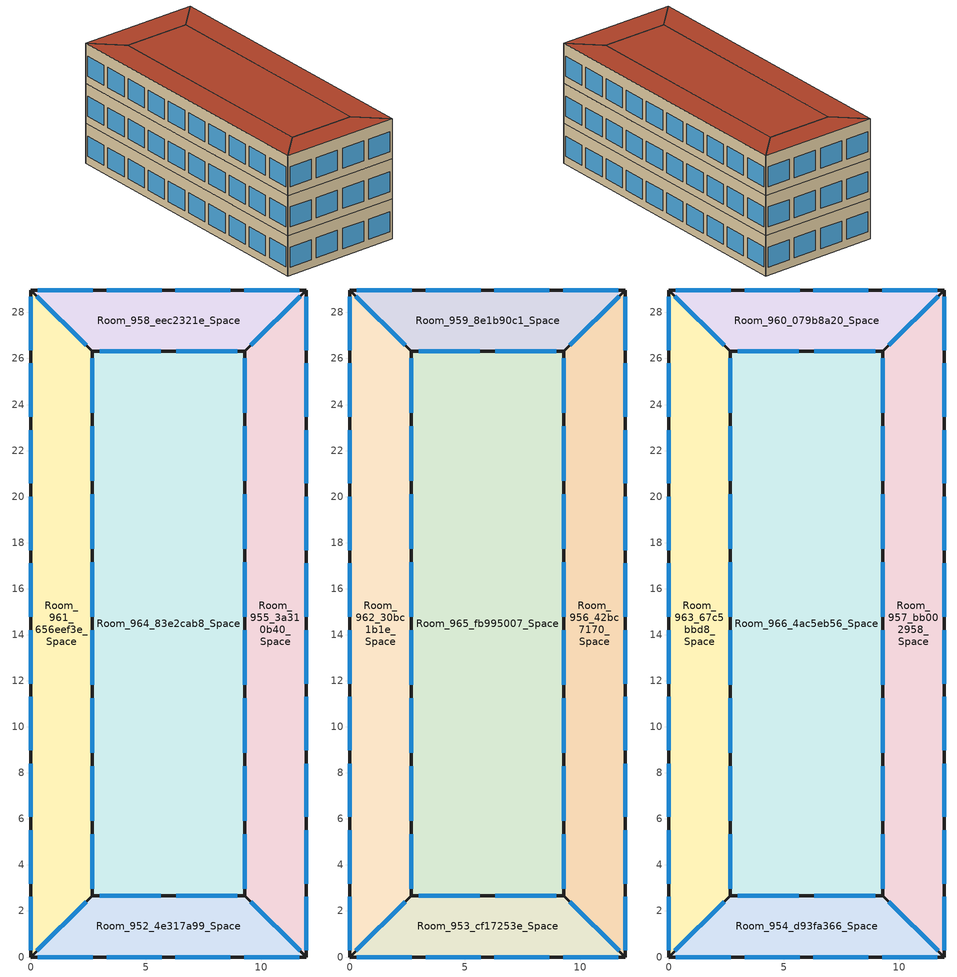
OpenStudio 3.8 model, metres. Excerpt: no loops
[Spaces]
Room_952_4e317a99_Space
 floor ground: 9.3,2.67 11.96,0 0,0 2.67,2.67 z0
 wall outside: 9.3,2.67 2.67,2.67 0,0 11.96,0 9.3,2.67 z0:4
 window: 8.96,2.67 6.31,2.67 / 5.65,2.67 3,2.67 / 2.4,2.4 0.27,0.27 / 11.69,0.27 9.56,2.4 / 0.3,0 2.69,0 / 3.29,0 5.68,0 / 6.28,0 8.67,0 / 9.27,0 11.66,0 z0.8:2.8
 roof outside: 0,0 11.96,0 9.3,2.67 2.67,2.67 z4
Room_955_3a310b40_Space
 floor ground: 11.96,28.97 11.96,0 9.3,2.67 9.3,26.31 z0
 wall outside: 9.3,2.67 11.96,0 11.96,28.97 9.3,26.31 9.3,2.67 z0:4
 window: 9.56,2.4 11.69,0.27 / 9.3,26.01 9.3,23.65 / 9.3,23.06 9.3,20.69 / 9.3,20.1 9.3,17.74 / 9.3,17.15 9.3,14.78 / 9.3,14.19 9.3,11.83 / 9.3,11.24 9.3,8.87 / 9.3,8.28 9.3,5.92 / 9.3,5.33 9.3,2.96 / 11.69,28.71 9.56,26.57 / 11.96,0.29 11.96,2.61 / 11.96,3.19 11.96,5.51 / 11.96,6.08 11.96,8.4 / 11.96,8.98 11.96,11.3 / 11.96,11.88 11.96,14.2 / 11.96,14.78 11.96,17.09 / 11.96,17.67 11.96,19.99 / 11.96,20.57 11.96,22.89 / 11.96,23.47 11.96,25.79 / 11.96,26.37 11.96,28.68 z0.8:2.8
 roof outside: 9.3,26.31 9.3,2.67 11.96,0 11.96,28.97 z4
Room_958_eec2321e_Space
 floor ground: 11.96,28.97 9.3,26.31 2.67,26.31 0,28.97 z0
 wall outside: 9.3,26.31 11.96,28.97 0,28.97 2.67,26.31 9.3,26.31 z0:4
 window: 9.56,26.57 11.69,28.71 / 3,26.31 5.65,26.31 / 6.31,26.31 8.96,26.31 / 0.27,28.71 2.4,26.57 / 11.66,28.97 9.27,28.97 / 8.67,28.97 6.28,28.97 / 5.68,28.97 3.29,28.97 / 2.69,28.97 0.3,28.97 z0.8:2.8
 roof outside: 0,28.97 2.67,26.31 9.3,26.31 11.96,28.97 z4
Room_961_656eef3e_Space
 floor ground: 0,28.97 2.67,26.31 2.67,2.67 0,0 z0
 wall outside: 2.67,26.31 0,28.97 0,0 2.67,2.67 2.67,26.31 z0:4
 window: 2.4,26.57 0.27,28.71 / 0.27,0.27 2.4,2.4 / 2.67,2.96 2.67,5.33 / 2.67,5.92 2.67,8.28 / 2.67,8.87 2.67,11.24 / 2.67,11.83 2.67,14.19 / 2.67,14.78 2.67,17.15 / 2.67,17.74 2.67,20.1 / 2.67,20.69 2.67,23.06 / 2.67,23.65 2.67,26.01 / 0,28.68 0,26.37 / 0,25.79 0,23.47 / 0,22.89 0,20.57 / 0,19.99 0,17.67 / 0,17.09 0,14.78 / 0,14.2 0,11.88 / 0,11.3 0,8.98 / 0,8.4 0,6.08 / 0,5.51 0,3.19 / 0,2.61 0,0.29 z0.8:2.8
 roof outside: 0,28.97 0,0 2.67,2.67 2.67,26.31 z4
Room_964_83e2cab8_Space
 floor ground: 9.3,26.31 9.3,2.67 2.67,2.67 2.67,26.31 z0
 wall outside: 2.67,26.31 2.67,2.67 9.3,2.67 9.3,26.31 2.67,26.31 z0:4
 window: 2.67,26.01 2.67,23.65 / 2.67,23.06 2.67,20.69 / 2.67,20.1 2.67,17.74 / 2.67,17.15 2.67,14.78 / 2.67,14.19 2.67,11.83 / 2.67,11.24 2.67,8.87 / 2.67,8.28 2.67,5.92 / 2.67,5.33 2.67,2.96 / 8.96,26.31 6.31,26.31 / 5.65,26.31 3,26.31 / 9.3,2.96 9.3,5.33 / 9.3,5.92 9.3,8.28 / 9.3,8.87 9.3,11.24 / 9.3,11.83 9.3,14.19 / 9.3,14.78 9.3,17.15 / 9.3,17.74 9.3,20.1 / 9.3,20.69 9.3,23.06 / 9.3,23.65 9.3,26.01 / 3,2.67 5.65,2.67 / 6.31,2.67 8.96,2.67 z0.8:2.8
 roof outside: 2.67,26.31 2.67,2.67 9.3,2.67 9.3,26.31 z4
Room_953_cf17253e_Space
 floor outside: 9.3,2.67 11.96,0 0,0 2.67,2.67 z4
 wall outside: 9.3,2.67 2.67,2.67 0,0 11.96,0 9.3,2.67 z4:8
 window: 8.96,2.67 6.31,2.67 / 5.65,2.67 3,2.67 / 2.4,2.4 0.27,0.27 / 11.69,0.27 9.56,2.4 / 0.3,0 2.69,0 / 3.29,0 5.68,0 / 6.28,0 8.67,0 / 9.27,0 11.66,0 z4.8:6.8
 roof outside: 0,0 11.96,0 9.3,2.67 2.67,2.67 z8
Room_956_42bc7170_Space
 floor outside: 11.96,28.97 11.96,0 9.3,2.67 9.3,26.31 z4
 wall outside: 9.3,2.67 11.96,0 11.96,28.97 9.3,26.31 9.3,2.67 z4:8
 window: 9.56,2.4 11.69,0.27 / 9.3,26.01 9.3,23.65 / 9.3,23.06 9.3,20.69 / 9.3,20.1 9.3,17.74 / 9.3,17.15 9.3,14.78 / 9.3,14.19 9.3,11.83 / 9.3,11.24 9.3,8.87 / 9.3,8.28 9.3,5.92 / 9.3,5.33 9.3,2.96 / 11.69,28.71 9.56,26.57 / 11.96,0.29 11.96,2.61 / 11.96,3.19 11.96,5.51 / 11.96,6.08 11.96,8.4 / 11.96,8.98 11.96,11.3 / 11.96,11.88 11.96,14.2 / 11.96,14.78 11.96,17.09 / 11.96,17.67 11.96,19.99 / 11.96,20.57 11.96,22.89 / 11.96,23.47 11.96,25.79 / 11.96,26.37 11.96,28.68 z4.8:6.8
 roof outside: 9.3,26.31 9.3,2.67 11.96,0 11.96,28.97 z8
Room_959_8e1b90c1_Space
 floor outside: 11.96,28.97 9.3,26.31 2.67,26.31 0,28.97 z4
 wall outside: 9.3,26.31 11.96,28.97 0,28.97 2.67,26.31 9.3,26.31 z4:8
 window: 9.56,26.57 11.69,28.71 / 3,26.31 5.65,26.31 / 6.31,26.31 8.96,26.31 / 0.27,28.71 2.4,26.57 / 11.66,28.97 9.27,28.97 / 8.67,28.97 6.28,28.97 / 5.68,28.97 3.29,28.97 / 2.69,28.97 0.3,28.97 z4.8:6.8
 roof outside: 0,28.97 2.67,26.31 9.3,26.31 11.96,28.97 z8
Room_962_30bc1b1e_Space
 floor outside: 0,28.97 2.67,26.31 2.67,2.67 0,0 z4
 wall outside: 2.67,26.31 0,28.97 0,0 2.67,2.67 2.67,26.31 z4:8
 window: 2.4,26.57 0.27,28.71 / 0.27,0.27 2.4,2.4 / 2.67,2.96 2.67,5.33 / 2.67,5.92 2.67,8.28 / 2.67,8.87 2.67,11.24 / 2.67,11.83 2.67,14.19 / 2.67,14.78 2.67,17.15 / 2.67,17.74 2.67,20.1 / 2.67,20.69 2.67,23.06 / 2.67,23.65 2.67,26.01 / 0,28.68 0,26.37 / 0,25.79 0,23.47 / 0,22.89 0,20.57 / 0,19.99 0,17.67 / 0,17.09 0,14.78 / 0,14.2 0,11.88 / 0,11.3 0,8.98 / 0,8.4 0,6.08 / 0,5.51 0,3.19 / 0,2.61 0,0.29 z4.8:6.8
 roof outside: 0,28.97 0,0 2.67,2.67 2.67,26.31 z8
Room_965_fb995007_Space
 floor outside: 9.3,26.31 9.3,2.67 2.67,2.67 2.67,26.31 z4
 wall outside: 2.67,26.31 2.67,2.67 9.3,2.67 9.3,26.31 2.67,26.31 z4:8
 window: 2.67,26.01 2.67,23.65 / 2.67,23.06 2.67,20.69 / 2.67,20.1 2.67,17.74 / 2.67,17.15 2.67,14.78 / 2.67,14.19 2.67,11.83 / 2.67,11.24 2.67,8.87 / 2.67,8.28 2.67,5.92 / 2.67,5.33 2.67,2.96 / 8.96,26.31 6.31,26.31 / 5.65,26.31 3,26.31 / 9.3,2.96 9.3,5.33 / 9.3,5.92 9.3,8.28 / 9.3,8.87 9.3,11.24 / 9.3,11.83 9.3,14.19 / 9.3,14.78 9.3,17.15 / 9.3,17.74 9.3,20.1 / 9.3,20.69 9.3,23.06 / 9.3,23.65 9.3,26.01 / 3,2.67 5.65,2.67 / 6.31,2.67 8.96,2.67 z4.8:6.8
 roof outside: 2.67,26.31 2.67,2.67 9.3,2.67 9.3,26.31 z8
Room_954_d93fa366_Space
 floor outside: 9.3,2.67 11.96,0 0,0 2.67,2.67 z8
 wall outside: 9.3,2.67 2.67,2.67 0,0 11.96,0 9.3,2.67 z8:12
 window: 8.96,2.67 6.31,2.67 / 5.65,2.67 3,2.67 / 2.4,2.4 0.27,0.27 / 11.69,0.27 9.56,2.4 / 0.3,0 2.69,0 / 3.29,0 5.68,0 / 6.28,0 8.67,0 / 9.27,0 11.66,0 z8.8:10.8
 roof outside: 0,0 11.96,0 9.3,2.67 2.67,2.67 z12
Room_957_bb002958_Space
 floor outside: 11.96,28.97 11.96,0 9.3,2.67 9.3,26.31 z8
 wall outside: 9.3,2.67 11.96,0 11.96,28.97 9.3,26.31 9.3,2.67 z8:12
 window: 9.56,2.4 11.69,0.27 / 9.3,26.01 9.3,23.65 / 9.3,23.06 9.3,20.69 / 9.3,20.1 9.3,17.74 / 9.3,17.15 9.3,14.78 / 9.3,14.19 9.3,11.83 / 9.3,11.24 9.3,8.87 / 9.3,8.28 9.3,5.92 / 9.3,5.33 9.3,2.96 / 11.69,28.71 9.56,26.57 / 11.96,0.29 11.96,2.61 / 11.96,3.19 11.96,5.51 / 11.96,6.08 11.96,8.4 / 11.96,8.98 11.96,11.3 / 11.96,11.88 11.96,14.2 / 11.96,14.78 11.96,17.09 / 11.96,17.67 11.96,19.99 / 11.96,20.57 11.96,22.89 / 11.96,23.47 11.96,25.79 / 11.96,26.37 11.96,28.68 z8.8:10.8
 roof outside: 9.3,26.31 9.3,2.67 11.96,0 11.96,28.97 z12
Room_960_079b8a20_Space
 floor outside: 11.96,28.97 9.3,26.31 2.67,26.31 0,28.97 z8
 wall outside: 9.3,26.31 11.96,28.97 0,28.97 2.67,26.31 9.3,26.31 z8:12
 window: 9.56,26.57 11.69,28.71 / 3,26.31 5.65,26.31 / 6.31,26.31 8.96,26.31 / 0.27,28.71 2.4,26.57 / 11.66,28.97 9.27,28.97 / 8.67,28.97 6.28,28.97 / 5.68,28.97 3.29,28.97 / 2.69,28.97 0.3,28.97 z8.8:10.8
 roof outside: 0,28.97 2.67,26.31 9.3,26.31 11.96,28.97 z12
Room_963_67c5bbd8_Space
 floor outside: 0,28.97 2.67,26.31 2.67,2.67 0,0 z8
 wall outside: 2.67,26.31 0,28.97 0,0 2.67,2.67 2.67,26.31 z8:12
 window: 2.4,26.57 0.27,28.71 / 0.27,0.27 2.4,2.4 / 2.67,2.96 2.67,5.33 / 2.67,5.92 2.67,8.28 / 2.67,8.87 2.67,11.24 / 2.67,11.83 2.67,14.19 / 2.67,14.78 2.67,17.15 / 2.67,17.74 2.67,20.1 / 2.67,20.69 2.67,23.06 / 2.67,23.65 2.67,26.01 / 0,28.68 0,26.37 / 0,25.79 0,23.47 / 0,22.89 0,20.57 / 0,19.99 0,17.67 / 0,17.09 0,14.78 / 0,14.2 0,11.88 / 0,11.3 0,8.98 / 0,8.4 0,6.08 / 0,5.51 0,3.19 / 0,2.61 0,0.29 z8.8:10.8
 roof outside: 0,28.97 0,0 2.67,2.67 2.67,26.31 z12
Room_966_4ac5eb56_Space
 floor outside: 9.3,26.31 9.3,2.67 2.67,2.67 2.67,26.31 z8
 wall outside: 2.67,26.31 2.67,2.67 9.3,2.67 9.3,26.31 2.67,26.31 z8:12
 window: 2.67,26.01 2.67,23.65 / 2.67,23.06 2.67,20.69 / 2.67,20.1 2.67,17.74 / 2.67,17.15 2.67,14.78 / 2.67,14.19 2.67,11.83 / 2.67,11.24 2.67,8.87 / 2.67,8.28 2.67,5.92 / 2.67,5.33 2.67,2.96 / 8.96,26.31 6.31,26.31 / 5.65,26.31 3,26.31 / 9.3,2.96 9.3,5.33 / 9.3,5.92 9.3,8.28 / 9.3,8.87 9.3,11.24 / 9.3,11.83 9.3,14.19 / 9.3,14.78 9.3,17.15 / 9.3,17.74 9.3,20.1 / 9.3,20.69 9.3,23.06 / 9.3,23.65 9.3,26.01 / 3,2.67 5.65,2.67 / 6.31,2.67 8.96,2.67 z8.8:10.8
 roof outside: 2.67,26.31 2.67,2.67 9.3,2.67 9.3,26.31 z12
[Building]
3034_boulevard Ãdouard-Montpetit (MTL)_202639_Y_1931_low: North Axis {deg}=0; Default Construction Set=Office_ pre 1945_6A 2; Standards Building Type=MediumOffice
[Site]
Montreal Int'l: Latitude {deg}=45.47; Longitude {deg}=-73.75; Time Zone {hr}=-5; Elevation {m}=36; Terrain=City
[SizingPeriod:DesignDay] Day of Month=21
Name | Maximum Dry-Bulb Temperature {C} | Daily Dry-Bulb Temperature Range {deltaC} | Barometric Pressure {Pa} | Wind Speed {m/s} | Wind Direction {deg} | Sky Clearness | Month | Day Type | Humidity Condition Type | Wetbulb or DewPoint at Maximum Dry-Bulb {C} | Solar Model Indicator | Rain Indicator | Snow Indicator | Daylight Saving Time Indicator | Dry-Bulb Temperature Range Modifier Type | ASHRAE Clear Sky Optical Depth for Beam Irradiance | ASHRAE Clear Sky Optical Depth for Diffuse Irradiance | Enthalpy at Maximum Dry-Bulb {J/kg}
Montreal Int'l Heating Design Day 99.6% Condns DB | -22.8 | 0 | 101099 | 3.6 | 294 | 0 | 1 | WinterDesignDay | Wetbulb | -22.8 | ASHRAEClearSky
Montreal Int'l Cooling Design Day 0.4% Condns DB=>MWB | 29.4 | 9.7 | 101099 | 4.8 | 228 | 1 | 7 | SummerDesignDay | Wetbulb | 22.7 | ASHRAEClearSky
Montreal Int'l Ann Htg 99.6% Condns DB | -23.7 | 0 | 100893 | 3.9 | 260 | 0 | 1 | WinterDesignDay | Wetbulb | -23.7 | ASHRAEClearSky | No | No | No | DefaultMultipliers
Montreal Int'l Ann Hum_n 99.6% Condns DP=>MCDB | -23 | 0 | 100893 | 3.9 | 260 | 0 | 1 | WinterDesignDay | Dewpoint | -30.5 | ASHRAEClearSky | No | No | No | DefaultMultipliers
Montreal Int'l Ann Htg Wind 99.6% Condns WS=>MCDB | -5.3 | 0 | 100893 | 12.9 | 260 | 0 | 1 | WinterDesignDay | Wetbulb | -5.3 | ASHRAEClearSky | No | No | No | DefaultMultipliers
Montreal Int'l Ann Clg .4% Condns DB=>MWB | 30 | 9.3 | 100893 | 4.9 | 220 |  | 7 | SummerDesignDay | Wetbulb | 22.1 | ASHRAETau | No | No | No | DefaultMultipliers | 0.465 | 1.966
Montreal Int'l Ann Clg .4% Condns WB=>MDB | 28.1 | 9.3 | 100893 | 4.9 | 220 |  | 7 | SummerDesignDay | Wetbulb | 23.2 | ASHRAETau | No | No | No | DefaultMultipliers | 0.465 | 1.966
Montreal Int'l Ann Clg .4% Condns DP=>MDB | 26 | 9.3 | 100893 | 4.9 | 220 |  | 7 | SummerDesignDay | Dewpoint | 21.6 | ASHRAETau | No | No | No | DefaultMultipliers | 0.465 | 1.966
Montreal Int'l Ann Clg .4% Condns Enth=>MDB | 28.1 | 9.3 | 100893 | 4.9 | 220 |  | 7 | SummerDesignDay | Enthalpy | 23 | ASHRAETau | No | No | No | DefaultMultipliers | 0.465 | 1.966 | 69300
[Site:WaterMainsTemperature]
Calculation Method=CorrelationFromWeatherFile
[ClimateZones]
Climate Zone Institution Name 1=ASHRAE; Climate Zone Document Name 1=ANSI/ASHRAE Standard 169; Climate Zone Document Year 1=2006; Climate Zone Value 1=6A; Climate Zone Institution Name 2=CEC; Climate Zone Document Name 2=California Climate Zone Descriptions; Climate Zone Document Year 2=1995
[Material:NoMass] Thermal Absorptance=0.9
Name | Roughness | Thermal Resistance {m2-K/W} | Solar Absorptance | Visible Absorptance
AQNC2024NMair less15 mm | MediumRough | 0.16 | 0.7 | 0.7
AQNC2024NMindoor surface resistance (horizontal flow) | MediumRough | 0.12 | 0.7 | 0.7
CP02 CARPET PAD | Smooth | 0.1 | 0.8 | 0.8
[Material]
Name | Roughness | Thickness {m} | Conductivity {W/m-K} | Density {kg/m3} | Specific Heat {J/kg-K} | Thermal Absorptance | Solar Absorptance | Visible Absorptance
G05 25mm wood | MediumSmooth | 0.0254 | 0.15 | 608 | 1630 | 0.9 | 0.5 | 0.5
AQNC2024standard concrete | MediumRough | 0.2 | 2.5 | 2400 | 840 | 0.7 | 0.7 | 0.7
AQNC2024brick (fired clay) | MediumRough | 0.1 | 1.43 | 2400 | 840 | 0.7 | 0.7 | 0.7
AQNC2024gypsum board | MediumRough | 0.1 | 0.159 | 800 | 1090 | 0.7 | 0.7 | 0.7
AQNC2024built-up roofing 1 | MediumRough | 0.1 | 0.162 | 1121 | 1470 | 0.7 | 0.7 | 0.7
F16 Acoustic tile | MediumSmooth | 0.0191 | 0.06 | 368 | 590 | 0.9 | 0.3 | 0.3
M11 100mm lightweight concrete | MediumRough | 0.1016 | 0.53 | 1280 | 840 | 0.9 | 0.5 | 0.5
G01a 19mm gypsum board | MediumSmooth | 0.019 | 0.16 | 800 | 1090 | 0.9 | 0.4 | 0.4
MAT-CC05 4 HW CONCRETE | Rough | 0.1016 | 1.311 | 2240 | 836.8 | 0.9 | 0.85 | 0.85
I01 25mm insulation board | MediumRough | 0.0254 | 0.03 | 43 | 1210 | 0.9 | 0.6 | 0.6
F08 Metal surface 3; F08 Metal surface 4 | Smooth | 0.0008 | 45.28 | 7824 | 500 | 0.9 | 0.7 | 0.7
[WindowMaterial:SimpleGlazingSystem]
Simple glazing: U-Factor {W/m2-K}=5; Solar Heat Gain Coefficient=0.8
[WindowMaterial:Glazing]
Clear 3mm: Optical Data Type=SpectralAverage; Thickness {m}=0.003; Solar Transmittance at Normal Incidence=0.837; Front Side Solar Reflectance at Normal Incidence=0.075; Back Side Solar Reflectance at Normal Incidence=0; Visible Transmittance at Normal Incidence=0.898; Front Side Visible Reflectance at Normal Incidence=0.081; Back Side Visible Reflectance at Normal Incidence=0; Infrared Transmittance at Normal Incidence=0; Front Side Infrared Hemispherical Emissivity=0.84; Back Side Infrared Hemispherical Emissivity=0.84; Conductivity {W/m-K}=0.9; Dirt Correction Factor for Solar and Visible Transmittance=1; Solar Diffusing=No
[Construction]
Interior Partition; Interior Door; Interior Partition 10: G05 25mm wood
AQ_Office_2024_Office ground Pre 1945 6A: AQNC2024standard concrete, AQNC2024NMair less15 mm
AQ_Office_2024_Office Wall Pre 1945 6A: AQNC2024brick (fired clay), AQNC2024NMindoor surface resistance (horizontal flow), AQNC2024gypsum board
AQ_Office_2024_Office roof Pre 1945 6A: AQNC2024built-up roofing 1
Interior Floor: F16 Acoustic tile, F05 Ceiling air space resistance, M11 100mm lightweight concrete
Interior Wall: G01a 19mm gypsum board, F04 Wall air space resistance, G01a 19mm gypsum board
Interior Ceiling: M11 100mm lightweight concrete, F05 Ceiling air space resistance, F16 Acoustic tile
ExtSlabCarpet 4in ClimateZone 1-8: MAT-CC05 4 HW CONCRETE, CP02 CARPET PAD
Single Glazing 5: Simple glazing
Interior Window: Clear 3mm
Exterior Door 2: F08 Metal surface 3, I01 25mm insulation board
Exterior Door 3: F08 Metal surface 4, I01 25mm insulation board
[DefaultSurfaceConstructions]
Name | Floor Construction | Wall Construction | Roof Ceiling Construction
Default Surface Constructions 22; Default Surface Constructions 54 | AQ_Office_2024_Office ground Pre 1945 6A | AQ_Office_2024_Office Wall Pre 1945 6A | AQ_Office_2024_Office roof Pre 1945 6A
Default Surface Constructions 52; Default Surface Constructions 55 | Interior Floor | Interior Wall | Interior Ceiling
Default Surface Constructions 53; Default Surface Constructions 56 | ExtSlabCarpet 4in ClimateZone 1-8 | ExtSlabCarpet 4in ClimateZone 1-8 | ExtSlabCarpet 4in ClimateZone 1-8
[DefaultSubSurfaceConstructions]
Name | Fixed Window Construction | Operable Window Construction | Door Construction | Tubular Daylight Dome Construction | Tubular Daylight Diffuser Construction
Default Sub Surface Constructions 36; Default Sub Surface Constructions 39 | Interior Window | Interior Window | Interior Door
Default Sub Surface Constructions 37 | Single Glazing 5 | Single Glazing 5 | Exterior Door 2 | Interior Window | Interior Window
Default Sub Surface Constructions 38 | Single Glazing 5 | Single Glazing 5 | Exterior Door 3 | Interior Window | Interior Window
[Material:AirGap]
Name | Thermal Resistance {m2-K/W}
F05 Ceiling air space resistance | 0.18
F04 Wall air space resistance | 0.15
[DefaultConstructionSet] Interior Partition Construction=Interior Partition; Adiabatic Surface Construction=Interior Partition 10
Name | Default Exterior Surface Constructions | Default Interior Surface Constructions | Default Ground Contact Surface Constructions | Default Exterior SubSurface Constructions | Default Interior SubSurface Constructions
Office_ pre 1945_6A | Default Surface Constructions 54 | Default Surface Constructions 55 | Default Surface Constructions 56 | Default Sub Surface Constructions 37 | Default Sub Surface Constructions 39
Office_ pre 1945_6A 2 | Default Surface Constructions 22 | Default Surface Constructions 52 | Default Surface Constructions 53 | Default Sub Surface Constructions 38 | Default Sub Surface Constructions 36
[SpaceType]
MediumOffice Building: Default Construction Set=Office_ pre 1945_6A; Design Specification Outdoor Air Object=MediumOffice Building_Ventilation
[People:Definition]
MediumOffice Building_People: Number of People Calculation Method=People/Area; People per Space Floor Area {person/m2}=0.0711847; Fraction Radiant=0.3; Sensible Heat Fraction=Autocalculate
[People]
MediumOffice Building_People: People Definition=MediumOffice Building_People; Space or SpaceType=MediumOffice Building; Number of People Schedule=NECB-A-Occupancy; Activity Level Schedule=MediumOffice Building_People_Act Schedule; Multiplier=1
[Lights:Definition]
MediumOffice Building_Lighting: Design Level Calculation Method=Watts/Area; Watts per Space Floor Area {W/m2}=6.68315; Fraction Radiant=0.7; Fraction Visible=0.2; Return Air Fraction=0
[Lights]
MediumOffice Building_Lighting: Lights Definition=MediumOffice Building_Lighting; Space or SpaceType=MediumOffice Building; Schedule=NECB-A-Lighting; Fraction Replaceable=1
[ElectricEquipment:Definition]
MediumOffice Building_Electric Equipment: Design Level Calculation Method=Watts/Area; Watts per Space Floor Area {W/m2}=7.54366; Fraction Latent=0; Fraction Radiant=0.5; Fraction Lost=0
[ElectricEquipment]
MediumOffice Building_Electric Equipment: Electric Equipment Definition=MediumOffice Building_Electric Equipment; Space or SpaceType=MediumOffice Building; Schedule=NECB-A-Electric-Equipment
[SpaceInfiltration:DesignFlowRate]
MediumOffice Building_Infiltration: Space or SpaceType=MediumOffice Building; Schedule=MediumOffice Building_Infiltration Schedule; Design Flow Rate Calculation Method=Flow/ExteriorArea; Flow per Exterior Surface Area {m3/s-m2}=0.000226568; Constant Term Coefficient=1; Temperature Term Coefficient=0; Velocity Term Coefficient=0
[DesignSpecification:OutdoorAir]
MediumOffice Building_Ventilation: Outdoor Air Flow per Person {m3/s-person}=0.00175762; Outdoor Air Flow per Floor Area {m3/s-m2}=0.000336663; Outdoor Air Flow Rate {m3/s}=0; Outdoor Air Flow Air Changes per Hour {1/hr}=0
[Space] Space Type=MediumOffice Building
Name | Building Story | Thermal Zone
Room_952_4e317a99_Space | Floor1 | Room_952_4e317a99
Room_953_cf17253e_Space | Floor2 | Room_953_cf17253e
Room_954_d93fa366_Space | Floor3 | Room_954_d93fa366
Room_955_3a310b40_Space | Floor1 | Room_955_3a310b40
Room_956_42bc7170_Space | Floor2 | Room_956_42bc7170
Room_957_bb002958_Space | Floor3 | Room_957_bb002958
Room_958_eec2321e_Space | Floor1 | Room_958_eec2321e
Room_959_8e1b90c1_Space | Floor2 | Room_959_8e1b90c1
Room_960_079b8a20_Space | Floor3 | Room_960_079b8a20
Room_961_656eef3e_Space | Floor1 | Room_961_656eef3e
Room_962_30bc1b1e_Space | Floor2 | Room_962_30bc1b1e
Room_963_67c5bbd8_Space | Floor3 | Room_963_67c5bbd8
Room_964_83e2cab8_Space | Floor1 | Room_964_83e2cab8
Room_965_fb995007_Space | Floor2 | Room_965_fb995007
Room_966_4ac5eb56_Space | Floor3 | Room_966_4ac5eb56
[ThermalZone] Ceiling Height {m}=4; Use Ideal Air Loads=No
Name | Volume {m3} | Thermostat
Room_952_4e317a99 | 99.122 | MediumOffice Building_Setpoint
Room_953_cf17253e | 99.122 | MediumOffice Building_Setpoint 1
Room_954_d93fa366 | 99.122 | MediumOffice Building_Setpoint 2
Room_955_3a310b40 | 280.542 | MediumOffice Building_Setpoint 3
Room_956_42bc7170 | 280.542 | MediumOffice Building_Setpoint 4
Room_957_bb002958 | 280.542 | MediumOffice Building_Setpoint 5
Room_958_eec2321e | 99.122 | MediumOffice Building_Setpoint 6
Room_959_8e1b90c1 | 99.122 | MediumOffice Building_Setpoint 7
Room_960_079b8a20 | 99.122 | MediumOffice Building_Setpoint 8
Room_961_656eef3e | 280.542 | MediumOffice Building_Setpoint 9
Room_962_30bc1b1e | 280.542 | MediumOffice Building_Setpoint 10
Room_963_67c5bbd8 | 280.542 | MediumOffice Building_Setpoint 11
Room_964_83e2cab8 | 626.943 | MediumOffice Building_Setpoint 12
Room_965_fb995007 | 626.943 | MediumOffice Building_Setpoint 13
Room_966_4ac5eb56 | 626.943 | MediumOffice Building_Setpoint 14
[BuildingStory]
Floor1; Floor2; Floor3
[WaterUse:Equipment:Definition] Target Temperature Schedule=60.0C Hot Water; Sensible Fraction Schedule=0.2 Hot Water Sensible Fraction; Latent Fraction Schedule=0.05 Hot Water Latent Fraction
Name | Peak Flow Rate {m3/s}
MediumOffice Building_Service Hot Water..Room_952_4e317a99; MediumOffice Building_Service Hot Water..Room_953_cf17253e; MediumOffice Building_Service Hot Water..Room_954_d93fa366; MediumOffice Building_Service Hot Water..Room_958_eec2321e; MediumOffice Building_Service Hot Water..Room_959_8e1b90c1; MediumOffice Building_Service Hot Water..Room_960_079b8a20 | 2.66722e-07
MediumOffice Building_Service Hot Water..Room_955_3a310b40; MediumOffice Building_Service Hot Water..Room_956_42bc7170; MediumOffice Building_Service Hot Water..Room_957_bb002958; MediumOffice Building_Service Hot Water..Room_961_656eef3e; MediumOffice Building_Service Hot Water..Room_962_30bc1b1e; MediumOffice Building_Service Hot Water..Room_963_67c5bbd8 | 7.54894e-07
MediumOffice Building_Service Hot Water..Room_964_83e2cab8; MediumOffice Building_Service Hot Water..Room_965_fb995007; MediumOffice Building_Service Hot Water..Room_966_4ac5eb56 | 1.68701e-06
[WaterUse:Equipment] Flow Rate Fraction Schedule=MediumOffice Building_Service Hot Water Schedule
Name | Water Use Equipment Definition | Space
MediumOffice Building_Service Hot Water..Room_952_4e317a99 | MediumOffice Building_Service Hot Water..Room_952_4e317a99 | Room_952_4e317a99_Space
MediumOffice Building_Service Hot Water..Room_953_cf17253e | MediumOffice Building_Service Hot Water..Room_953_cf17253e | Room_953_cf17253e_Space
MediumOffice Building_Service Hot Water..Room_954_d93fa366 | MediumOffice Building_Service Hot Water..Room_954_d93fa366 | Room_954_d93fa366_Space
MediumOffice Building_Service Hot Water..Room_955_3a310b40 | MediumOffice Building_Service Hot Water..Room_955_3a310b40 | Room_955_3a310b40_Space
MediumOffice Building_Service Hot Water..Room_956_42bc7170 | MediumOffice Building_Service Hot Water..Room_956_42bc7170 | Room_956_42bc7170_Space
MediumOffice Building_Service Hot Water..Room_957_bb002958 | MediumOffice Building_Service Hot Water..Room_957_bb002958 | Room_957_bb002958_Space
MediumOffice Building_Service Hot Water..Room_958_eec2321e | MediumOffice Building_Service Hot Water..Room_958_eec2321e | Room_958_eec2321e_Space
MediumOffice Building_Service Hot Water..Room_959_8e1b90c1 | MediumOffice Building_Service Hot Water..Room_959_8e1b90c1 | Room_959_8e1b90c1_Space
MediumOffice Building_Service Hot Water..Room_960_079b8a20 | MediumOffice Building_Service Hot Water..Room_960_079b8a20 | Room_960_079b8a20_Space
MediumOffice Building_Service Hot Water..Room_961_656eef3e | MediumOffice Building_Service Hot Water..Room_961_656eef3e | Room_961_656eef3e_Space
MediumOffice Building_Service Hot Water..Room_962_30bc1b1e | MediumOffice Building_Service Hot Water..Room_962_30bc1b1e | Room_962_30bc1b1e_Space
MediumOffice Building_Service Hot Water..Room_963_67c5bbd8 | MediumOffice Building_Service Hot Water..Room_963_67c5bbd8 | Room_963_67c5bbd8_Space
MediumOffice Building_Service Hot Water..Room_964_83e2cab8 | MediumOffice Building_Service Hot Water..Room_964_83e2cab8 | Room_964_83e2cab8_Space
MediumOffice Building_Service Hot Water..Room_965_fb995007 | MediumOffice Building_Service Hot Water..Room_965_fb995007 | Room_965_fb995007_Space
MediumOffice Building_Service Hot Water..Room_966_4ac5eb56 | MediumOffice Building_Service Hot Water..Room_966_4ac5eb56 | Room_966_4ac5eb56_Space
[ThermostatSetpoint:DualSetpoint] Heating Setpoint Temperature Schedule=NECB-A-Thermostat Setpoint-Heating; Cooling Setpoint Temperature Schedule=NECB-A-Thermostat Setpoint-Cooling
MediumOffice Building_Setpoint; MediumOffice Building_Setpoint 1; MediumOffice Building_Setpoint 2; MediumOffice Building_Setpoint 3; MediumOffice Building_Setpoint 4; MediumOffice Building_Setpoint 5; MediumOffice Building_Setpoint 6; MediumOffice Building_Setpoint 7; MediumOffice Building_Setpoint 8; MediumOffice Building_Setpoint 9; MediumOffice Building_Setpoint 10; MediumOffice Building_Setpoint 11; MediumOffice Building_Setpoint 12; MediumOffice Building_Setpoint 13; MediumOffice Building_Setpoint 14
[Schedule:Ruleset]
Name | Default Day Schedule | Summer Design Day Schedule | Winter Design Day Schedule | Holiday Schedule
MediumOffice Building_Service Hot Water Schedule | MediumOffice Building_Service Hot Water Schedule_Sunday | MediumOffice Building_Service Hot Water Schedule_SmrDsn 1 | MediumOffice Building_Service Hot Water Schedule_WntrDsn 1 | MediumOffice Building_Service Hot Water Schedule_Hol 1
MediumOffice Building_Infiltration Schedule | MediumOffice Building_Infiltration Schedule_Sunday | MediumOffice Building_Infiltration Schedule_SmrDsn 1 | MediumOffice Building_Infiltration Schedule_WntrDsn 1 | MediumOffice Building_Infiltration Schedule_Hol 1
MediumOffice Building_People_Act Schedule | MediumOffice Building_People_Act Schedule_Sunday | MediumOffice Building_People_Act Schedule_SmrDsn 1 | MediumOffice Building_People_Act Schedule_WntrDsn 1 | MediumOffice Building_People_Act Schedule_Hol 1
60.0C Hot Water | Schedule Day 15
0.2 Hot Water Sensible Fraction | Schedule Day 16
0.05 Hot Water Latent Fraction | Schedule Day 17
NECB-A-Occupancy | NECB-A-Occupancy_Default |  |  | NECB-A-Occupancy_Hol 1
NECB-A-Lighting | NECB-A-Lighting_Default |  |  | NECB-A-Lighting_Hol 1
NECB-A-Electric-Equipment | NECB-A-Electric-Equipment_Default |  |  | NECB-A-Electric-Equipment_Hol 1
NECB-A-Thermostat Setpoint-Cooling | NECB-A-Thermostat Setpoint-Cooling_Default |  |  | NECB-A-Thermostat Setpoint-Cooling_Hol 1
NECB-A-Thermostat Setpoint-Heating | NECB-A-Thermostat Setpoint-Heating_Default |  |  | NECB-A-Thermostat Setpoint-Heating_Hol 1
[Schedule:Day]
MediumOffice Building_Service Hot Water Schedule_Sunday; MediumOffice Building_Service Hot Water Schedule_Hol 1: No, 6, 0, 0, 11, 0, 0.04, 13, 0, 0.06, 14, 0, 0.09, 15, 0, 0.06, 18, 0, 0.04, 24, 0, 0
MediumOffice Building_Service Hot Water Schedule_SmrDsn 1; Schedule Day 5: No, 6, 0, 0, 7, 0, 0.07, 8, 0, 0.19, 9, 0, 0.35, 10, 0, 0.38, 11, 0, 0.39, 12, 0, 0.47, 13, 0, 0.57, 14, 0, 0.54, 15, 0, 0.34, 16, 0, 0.33, 17, 0, 0.44, 18, 0, 0.26, 19, 0, 0.21, 20, 0, 0.15, 21, 0, 0.17, 22, 0, 0.08, 24, 0, 0.05
MediumOffice Building_Service Hot Water Schedule_WntrDsn 1; Schedule Day 6: No, 6, 0, 0, 7, 0, 0.07, 8, 0, 0.11, 9, 0, 0.15, 10, 0, 0.21, 11, 0, 0.19, 12, 0, 0.23, 13, 0, 0.2, 14, 0, 0.19, 15, 0, 0.15, 16, 0, 0.13, 17, 0, 0.14, 19, 0, 0.07, 24, 0, 0
MediumOffice Building_Infiltration Schedule_Sunday; MediumOffice Building_Infiltration Schedule_Hol 1: No, 24, 0, 1
MediumOffice Building_Infiltration Schedule_SmrDsn 1; Schedule Day 11: No, 6, 0, 1, 22, 0, 0.25, 24, 0, 1
MediumOffice Building_Infiltration Schedule_WntrDsn 1; Schedule Day 12: No, 6, 0, 1, 18, 0, 0.25, 24, 0, 1
MediumOffice Building_People_Act Schedule_Sunday; MediumOffice Building_People_Act Schedule_Hol 1; MediumOffice Building_People_Act Schedule_SmrDsn 1; MediumOffice Building_People_Act Schedule_WntrDsn 1: No, 24, 0, 120
Schedule Day 15: No, 24, 0, 60
Schedule Day 16; NECB-A-Electric-Equipment_Hol 1; Schedule Day 30; Schedule Day 31: No, 24, 0, 0.2
Schedule Day 17; NECB-A-Lighting_Hol 1; Schedule Day 39; Schedule Day 40: No, 24, 0, 0.05
NECB-A-Occupancy_Default; Schedule Day 23: No, 7, 0, 0, 8, 0, 0.1, 9, 0, 0.7, 12, 0, 0.9, 14, 0, 0.5, 17, 0, 0.9, 18, 0, 0.7, 19, 0, 0.3, 23, 0, 0.1, 24, 0, 0
NECB-A-Occupancy_Hol 1; Schedule Day 24; Schedule Day 25: No, 24, 0, 0
NECB-A-Lighting_Default; Schedule Day 38: No, 7, 0, 0.05, 8, 0, 0.3, 9, 0, 0.8, 17, 0, 0.9, 18, 0, 0.8, 19, 0, 0.5, 21, 0, 0.3, 23, 0, 0.1, 24, 0, 0.05
NECB-A-Electric-Equipment_Default; Schedule Day 29: No, 7, 0, 0.2, 8, 0, 0.3, 9, 0, 0.8, 18, 0, 0.9, 19, 0, 0.5, 21, 0, 0.3, 24, 0, 0.2
NECB-A-Thermostat Setpoint-Cooling_Default; Schedule Day 26: No, 6, 0, 35, 21, 0, 24, 24, 0, 35
NECB-A-Thermostat Setpoint-Cooling_Hol 1; Schedule Day 27; Schedule Day 28: No, 24, 0, 35
NECB-A-Thermostat Setpoint-Heating_Default; Schedule Day 32: No, 6, 0, 18, 7, 0, 20, 21, 0, 22, 24, 0, 18
NECB-A-Thermostat Setpoint-Heating_Hol 1; Schedule Day 33; Schedule Day 34: No, 24, 0, 18
[Schedule:Rule] Date Specification Type=DateRange; Start Month=1; Start Day=1; End Month=12; End Day=31
Name | Schedule Ruleset | Rule Order | Day Schedule | Apply Sunday | Apply Monday | Apply Tuesday | Apply Wednesday | Apply Thursday | Apply Friday | Apply Saturday
Schedule Rule 5 | MediumOffice Building_Service Hot Water Schedule | 0 | Schedule Day 5 | No | Yes | Yes | Yes | Yes | Yes | No
Schedule Rule 6 | MediumOffice Building_Service Hot Water Schedule | 1 | Schedule Day 6 | No | No | No | No | No | No | Yes
Schedule Rule 11 | MediumOffice Building_Infiltration Schedule | 0 | Schedule Day 11 | No | Yes | Yes | Yes | Yes | Yes | No
Schedule Rule 12 | MediumOffice Building_Infiltration Schedule | 1 | Schedule Day 12 | No | No | No | No | No | No | Yes
Schedule Rule 15 | NECB-A-Occupancy | 0 | Schedule Day 23 | No | Yes | Yes | Yes | Yes | Yes | No
Schedule Rule 16 | NECB-A-Occupancy | 1 | Schedule Day 24 | No | No | No | No | No | No | Yes
Schedule Rule 17 | NECB-A-Occupancy | 2 | Schedule Day 25 | Yes | No | No | No | No | No | No
Schedule Rule 18 | NECB-A-Lighting | 0 | Schedule Day 38 | No | Yes | Yes | Yes | Yes | Yes | No
Schedule Rule 19 | NECB-A-Lighting | 1 | Schedule Day 39 | No | No | No | No | No | No | Yes
Schedule Rule 20 | NECB-A-Lighting | 2 | Schedule Day 40 | Yes | No | No | No | No | No | No
Schedule Rule 21 | NECB-A-Electric-Equipment | 0 | Schedule Day 29 | No | Yes | Yes | Yes | Yes | Yes | No
Schedule Rule 22 | NECB-A-Electric-Equipment | 1 | Schedule Day 30 | No | No | No | No | No | No | Yes
Schedule Rule 23 | NECB-A-Electric-Equipment | 2 | Schedule Day 31 | Yes | No | No | No | No | No | No
Schedule Rule 24 | NECB-A-Thermostat Setpoint-Cooling | 0 | Schedule Day 26 | No | Yes | Yes | Yes | Yes | Yes | No
Schedule Rule 25 | NECB-A-Thermostat Setpoint-Cooling | 1 | Schedule Day 27 | No | No | No | No | No | No | Yes
Schedule Rule 26 | NECB-A-Thermostat Setpoint-Cooling | 2 | Schedule Day 28 | Yes | No | No | No | No | No | No
Schedule Rule 27 | NECB-A-Thermostat Setpoint-Heating | 0 | Schedule Day 32 | No | Yes | Yes | Yes | Yes | Yes | No
Schedule Rule 28 | NECB-A-Thermostat Setpoint-Heating | 1 | Schedule Day 33 | No | No | No | No | No | No | Yes
Schedule Rule 29 | NECB-A-Thermostat Setpoint-Heating | 2 | Schedule Day 34 | Yes | No | No | No | No | No | No
